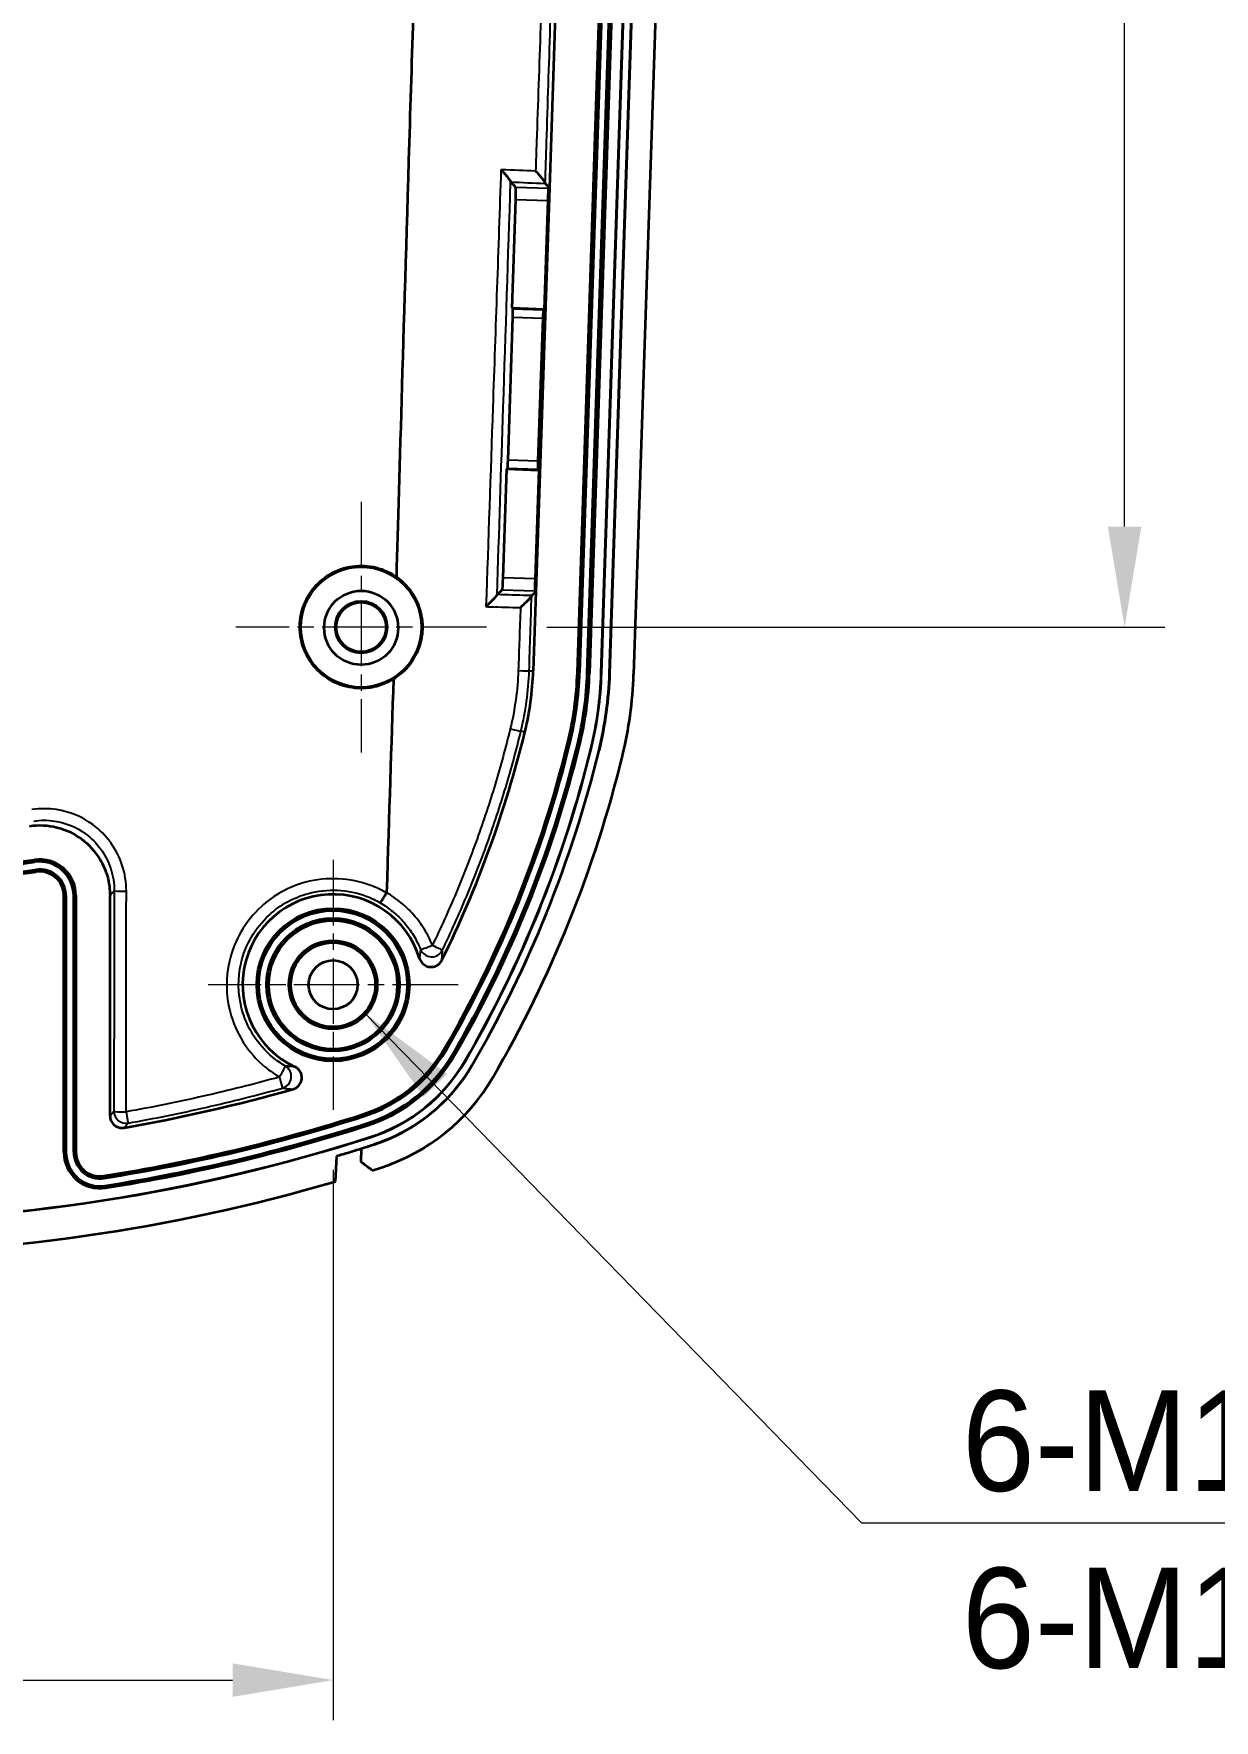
# Model space of a CAD drawing. Header units: millimetres. Extents: x 0 to 1594, y 0 to 281.
# Drawn here: x 1115.75 to 1145.13, y 151.15 to 193.12 of the extents above; entities that cross this region are included whole.
import ezdxf

# ---------------------------------------------------------------- set-up
doc = ezdxf.new("R2010")
doc.units = ezdxf.units.MM
doc.linetypes.add('CHAIN', pattern=[0.3543, 0.2362, -0.0295, 0.0591, -0.0295])
doc.layers.get('Defpoints').update_dxf_attribs({"lineweight": 25})
doc.layers.add('Center Mark (ISO)', color=7, linetype='Continuous', lineweight=18, true_color=0x80ffff)
for name, color, linetype, lineweight in [('Dimension (ISO)', 7, 'Continuous', 18), ('Symbol (ISO)', 7, 'Continuous', 18), ('Visible (ISO)', 7, 'Continuous', 35), ('Visible Narrow (ISO)', 7, 'Continuous', 25)]:
    doc.layers.add(name, color=color, linetype=linetype, lineweight=lineweight)
doc.styles.add('Note Text (TK)', font='')
doc.styles.get('Note Text (TK)').set_extended_font_data('MS PGothic')
doc.dimstyles.new('Default - Method 1b (TK)', dxfattribs={"dimtxt": 2.5, "dimasz": 2.5, "dimexe": 1, "dimexo": 1.5, "dimgap": 1, "dimtad": 1, "dimtoh": 1, "dimrnd": 1e-08, "dimdsep": 46, "dimtxsty": 'Note Text (TK)', "dimcen": 0.09, "dimdle": 5, "dimclrd": 100, "dimclre": 100, "dimclrt": 7, "dimadec": 1, "dimazin": 1, "dimtfac": 1, "dimtmove": 0, "dimatfit": 3, "dimfxl": 0, "dimtolj": 1, "dimlwd": -1, "dimlwe": -1, "dimarcsym": 0})
doc.dimstyles.new('Default - Method 1b (TK)$7', dxfattribs={"dimtxt": 2.5, "dimasz": 2.5, "dimexe": 1, "dimexo": 1.5, "dimgap": 1, "dimtad": 1, "dimtoh": 1, "dimrnd": 1e-08, "dimdsep": 46, "dimtxsty": 'Note Text (TK)', "dimcen": 0.09, "dimdle": 5, "dimclrd": 256, "dimclre": 100, "dimclrt": 7, "dimadec": 1, "dimazin": 1, "dimtfac": 1, "dimtmove": 0, "dimatfit": 3, "dimfxl": 0, "dimtolj": 1, "dimlwd": -1, "dimlwe": -1, "dimarcsym": 0})

# ---------------------------------------------------------------- blocks, each defined once
blk = doc.blocks.new('*D102')
at = {"layer": 'Defpoints', "color": 0, "transparency": 16777216}
for p in [(1098.094, 166.348), (1123.194, 166.348), (1123.194, 152.155)]:
    blk.add_point(p, dxfattribs=at)
at = {"layer": 'Dimension (ISO)', "color": 100, "transparency": 16777216}
for p, q in [((1098.094, 164.848), (1098.094, 151.155)), ((1123.194, 164.848), (1123.194, 151.155)), ((1100.594, 152.155), (1120.694, 152.155))]:
    blk.add_line(p, q, dxfattribs=at)
for points in [[(1100.594, 152.572), (1100.594, 151.738), (1098.094, 152.155)], [(1120.694, 152.572), (1120.694, 151.738), (1123.194, 152.155)]]:
    blk.add_solid(points, dxfattribs=at)
at = {"layer": 'Dimension (ISO)', "color": 7, "transparency": 16777216, "insert": (1107.981, 154.405), "char_height": 2.5, "attachment_point": 4, "style": 'Note Text (TK)'}
blk.add_mtext('\\A1;25.1', dxfattribs=at)
blk = doc.blocks.new('_DotSmall')
at = {"color": 0, "linetype": 'ByBlock', "const_width": 0.5}
blk.add_lwpolyline([(-0.0625, 0, 1), (0.0625, 0, 1)], format="xyb", close=True, dxfattribs=at)
blk = doc.blocks.new('*D104')
at = {"layer": 'Defpoints', "color": 0, "transparency": 16777216}
for p in [(1127.012, 222.358), (1142.894, 222.358), (1127.013, 178.358)]:
    blk.add_point(p, dxfattribs=at)
at = {"layer": 'Dimension (ISO)', "color": 100, "transparency": 16777216}
for p, q in [((1128.512, 222.358), (1143.894, 222.358)), ((1142.894, 180.858), (1142.894, 222.358)), ((1128.513, 178.358), (1143.894, 178.358))]:
    blk.add_line(p, q, dxfattribs=at)
blk.add_solid([(1142.478, 180.858), (1143.311, 180.858), (1142.894, 178.358)], dxfattribs=at)
at = {"layer": 'Dimension (ISO)', "color": 100, "transparency": 16777216, "xscale": 2.5, "yscale": 2.5, "zscale": 2.5, "rotation": 90}
blk.add_blockref('_DotSmall', (1142.894, 222.358), dxfattribs=at)
at = {"layer": 'Dimension (ISO)', "color": 7, "transparency": 16777216, "insert": (1140.644, 198.661), "char_height": 2.5, "attachment_point": 4, "rotation": 90, "style": 'Note Text (TK)'}
blk.add_mtext('\\A1;44', dxfattribs=at)

msp = doc.modelspace()

# ---------------------------------------------------------------- linework, layer by layer
at = {"layer": 'Center Mark (ISO)', "linetype": 'CHAIN', "ltscale": 6.930784}
for p, q in [((1123.8945, 181.477), (1123.8945, 175.2397)), ((1127.0131, 178.3584), (1120.7758, 178.3584))]:
    msp.add_line(p, q, dxfattribs=at)
at = {"layer": 'Center Mark (ISO)', "linetype": 'CHAIN', "ltscale": 6.912721}
for p, q in [((1123.1945, 172.5689), (1123.1945, 166.3479)), ((1126.305, 169.4584), (1120.084, 169.4584))]:
    msp.add_line(p, q, dxfattribs=at)
at = {"layer": 'Visible (ISO)'}
for p, q in [((1129.2761, 177.2313), (1130.7177, 220.48)), ((1130.7706, 220.4783), (1129.329, 177.2295)), ((1129.5231, 177.2231), (1130.9647, 220.4718)), ((1131.0176, 220.47), (1129.576, 177.2213)), ((1129.8714, 177.2115), (1131.3131, 220.4602)), ((1129.8758, 177.2113), (1131.3174, 220.46)), ((1130.0757, 177.2046), (1131.5173, 220.4534)), ((1131.5173, 220.4534), (1130.0757, 177.2046)), ((1132.117, 220.4334), (1130.6753, 177.1847)), ((1128.8107, 196.2872), (1128.5775, 189.291)), ((1127.6154, 189.4336), (1127.741, 189.2993)), ((1128.5775, 189.291), (1128.2424, 179.2372)), ((1128.4757, 189.3997), (1128.5775, 189.291)), ((1128.5573, 189.272), (1128.5775, 189.291)), ((1127.6508, 186.2905), (1127.7411, 188.9993)), ((1128.5372, 188.9727), (1128.4469, 186.2639)), ((1127.5511, 182.511), (1127.6697, 186.0704)), ((1128.4469, 186.2639), (1127.6508, 186.2905)), ((1127.6508, 186.2905), (1127.6696, 186.2704)), ((1128.4134, 186.0456), (1128.2948, 182.4862)), ((1128.4469, 186.2639), (1128.4268, 186.2451)), ((1127.4273, 179.5839), (1127.5176, 182.2927)), ((1127.5176, 182.2927), (1127.5377, 182.3115)), ((1127.5176, 182.2927), (1128.3136, 182.2662)), ((1128.3136, 182.2662), (1128.2233, 179.5574)), ((1128.3136, 182.2662), (1128.2949, 182.2862)), ((1127.2798, 179.1654), (1127.4072, 179.2846)), ((1128.2424, 179.2372), (1128.1385, 179.14)), ((1128.2424, 179.2372), (1128.1767, 177.2679)), ((1128.2424, 179.2372), (1128.2235, 179.2574)), ((1116.4945, 165.2915), (1116.4945, 171.6752)), ((1116.5474, 171.6752), (1116.5474, 165.2915)), ((1116.7416, 165.2915), (1116.7416, 171.6752)), ((1116.7945, 171.6752), (1116.7945, 165.2915)), ((1117.6445, 166.1943), (1117.6445, 171.6764)), ((1123.893, 165.381), (1123.8871, 165.0503)), ((1123.2533, 164.5609), (1123.2857, 165.1959))]:
    msp.add_line(p, q, dxfattribs=at)
for centre, radius in [((1123.8945, 178.3586), 1.5003), ((1123.8945, 178.3584), 0.6474), ((1123.8945, 178.3584), 0.6186), ((1123.1945, 169.4584), 1.9), ((1123.1945, 169.4584), 1.8471), ((1123.1945, 169.4584), 1.6529), ((1123.1945, 169.4584), 1.6), ((1123.1945, 169.4584), 1.1), ((1123.1945, 169.4584), 1.0768), ((1123.1945, 169.4584), 1.05), ((1123.1945, 169.4584), 0.6105)]:
    msp.add_circle(centre, radius, dxfattribs=at)
for centre, radius, start, end in [((1120.6809, 177.5178), 7.5, 346.30701, 358.09085), ((1120.6809, 177.5178), 8.6, 346.30701, 358.09085), ((1120.6809, 177.5178), 8.6529, 346.30701, 358.09085), ((1120.6809, 177.5178), 8.8471, 346.30701, 358.09085), ((1120.6809, 177.5178), 8.9, 346.30701, 358.09085), ((1120.6809, 177.5178), 9.1956, 346.30701, 358.09085), ((1120.6809, 177.5178), 9.2, 346.30701, 358.09085), ((1120.6809, 177.5178), 9.4, 346.30701, 358.09085), ((1120.6809, 177.5178), 10, 346.30701, 358.09085), ((1101.2493, 182.2522), 27.5, 333.69982, 346.30701), ((1101.2493, 182.2522), 28.6, 329.77172, 346.30701), ((1101.2493, 182.2522), 28.6529, 329.77172, 346.30701), ((1101.2493, 182.2522), 28.8471, 329.77172, 346.30701), ((1101.2493, 182.2522), 28.9, 329.77172, 346.30701), ((1101.2493, 182.2522), 29.1956, 329.77172, 346.30701), ((1101.2493, 182.2522), 29.2, 329.77172, 346.30701), ((1101.2493, 182.2522), 29.4, 329.77134, 346.30703), ((1101.2493, 182.2522), 29.4, 329.77172, 346.30701), ((1101.2493, 182.2522), 30, 329.77172, 346.30701), ((1110.6445, 207.7584), 35.616, 261.72172, 278.27828), ((1110.6445, 207.7584), 35.5631, 261.72172, 278.27828), ((1115.8945, 171.6752), 0.9, 0, 98.27828), ((1115.8945, 171.6752), 0.8471, 0, 98.27828), ((1110.6445, 207.7584), 35.8631, 261.72172, 278.27828), ((1110.6445, 207.7584), 35.8102, 261.72172, 278.27828), ((1115.8945, 171.6752), 0.6529, 0, 98.27828), ((1115.8945, 171.6752), 0.6, 0, 98.27828), ((1123.1945, 169.4584), 2.25, 16.92134, 244.99702), ((1122.85, 169.666), 3.6, 287.76648, 329.77172), ((1122.85, 169.666), 3.6529, 287.76648, 329.77172), ((1122.85, 169.666), 3.8471, 287.76648, 329.77172), ((1122.85, 169.666), 3.9, 287.76648, 329.77172), ((1122.85, 169.666), 4.1956, 287.76648, 329.77172), ((1122.85, 169.666), 4.2, 287.76648, 329.77172), ((1122.85, 169.666), 4.4, 287.76648, 329.77172), ((1122.85, 169.666), 5, 287.76648, 329.77172), ((1110.6445, 207.7584), 42.5, 279.96117, 285.77461), ((1110.6445, 207.7584), 43.6, 279.03146, 287.76648), ((1110.6445, 207.7584), 43.6529, 279.03146, 287.76648), ((1110.6445, 207.7584), 43.8471, 279.03146, 287.76648), ((1110.6445, 207.7584), 43.9, 279.03146, 287.76648), ((1110.6445, 207.7584), 44.2, 252.23352, 287.76648), ((1110.6445, 207.7584), 44.1956, 252.23352, 287.76648), ((1110.6445, 207.7584), 44.4, 287.36091, 287.76671), ((1110.6445, 207.7584), 44.4, 287.36091, 287.76648), ((1117.3945, 165.2915), 0.9, 180, 279.03146), ((1117.3945, 165.2915), 0.8471, 180, 279.03146), ((1117.3945, 165.2915), 0.6529, 180, 279.03146), ((1117.3945, 165.2915), 0.6, 180, 279.03146), ((1110.6445, 207.7584), 45, 253.72803, 286.27197), ((1110.6445, 207.7584), 45, 287.48939, 287.76648)]:
    msp.add_arc(centre, radius, start, end, dxfattribs=at)
for centre, major_axis, start_param, end_param in [((1127.7307, 188.9996), (-0.01, -0.2998), 1.5707963, 3.1066861), ((1128.5477, 188.9724), (0.01, 0.2998), 0.0349066, 1.5707963), ((1127.6627, 186.0706), (-0.0067, -0.1999), 1.5707963, 3.1066861), ((1128.4204, 186.0454), (0.0067, 0.1999), 0.0349066, 1.5707963), ((1127.5441, 182.5113), (-0.0067, -0.1999), 0.0349066, 1.5707963), ((1128.3018, 182.486), (0.0067, 0.1999), 1.5707963, 3.1066861), ((1127.4168, 179.5843), (-0.01, -0.2998), 0.0349066, 1.5707963), ((1128.2338, 179.557), (0.01, 0.2998), 1.5707963, 3.1066861)]:
    msp.add_ellipse(centre, major_axis=major_axis, ratio=0.0349208, start_param=start_param, end_param=end_param, dxfattribs=at)
msp.add_ellipse((1123.8945, 178.3405), major_axis=(0, 0.9213), ratio=0.9998124, dxfattribs=at)
for points, knots in [([(1125.3243, 197.9522), (1125.2488, 195.5901), (1125.1749, 193.2283), (1124.9547, 186.0256), (1124.8421, 182.1205), (1124.7708, 179.6072)], [-2.9123957, -2.9123957, -2.9123957, -2.9123957, -2.5347111, -2.5347111, -1.7603892, -1.7603892, -1.7603892, -1.7603892]), ([(1127.3741, 189.7385), (1127.3747, 189.7379), (1127.3753, 189.7372), (1127.4106, 189.6987), (1127.4444, 189.6607), (1127.5047, 189.5907), (1127.532, 189.5579), (1127.5733, 189.5051), (1127.5891, 189.4837), (1127.608, 189.4542), (1127.6131, 189.4443), (1127.6139, 189.4387)], [-0.050977298, -0.050977298, -0.050977298, -0.050977298, -0.050709859, -0.050709859, -0.035320236, -0.035320236, -0.020883123, -0.020883123, -0.009101196, -0.009101196, 0, 0, 0, 0]), ([(1128.2347, 189.706), (1128.2353, 189.7054), (1128.2359, 189.7047), (1128.2712, 189.6663), (1128.3049, 189.6283), (1128.3651, 189.5583), (1128.3923, 189.5254), (1128.4336, 189.4724), (1128.4494, 189.4508), (1128.4683, 189.421), (1128.4734, 189.411), (1128.4742, 189.4052)], [-0.050937145, -0.050937145, -0.050937145, -0.050937145, -0.050669981, -0.050669981, -0.035312649, -0.035312649, -0.020902142, -0.020902142, -0.009108827, -0.009108827, 0, 0, 0, 0]), ([(1124.6966, 177.0616), (1124.5956, 176.9991), (1124.4875, 176.9486), (1124.24, 176.8665), (1124.0998, 176.8408), (1123.7629, 176.8267), (1123.568, 176.8561), (1123.2093, 176.9835), (1123.0474, 177.0768), (1122.7713, 177.3116), (1122.6573, 177.449), (1122.4894, 177.7434), (1122.4321, 177.8957), (1122.3778, 178.162), (1122.3675, 178.2719), (1122.3707, 178.4797), (1122.3816, 178.5772), (1122.4248, 178.7828), (1122.46, 178.8898), (1122.5729, 179.1371), (1122.6614, 179.271), (1122.9037, 179.5357), (1123.0657, 179.6549), (1123.4285, 179.8252), (1123.6259, 179.8738), (1124.0237, 179.8914), (1124.2201, 179.8619), (1124.5354, 179.7498), (1124.6583, 179.6862), (1124.7708, 179.6072)], [-0.67350809, -0.67350809, -0.67350809, -0.67350809, -0.63780222, -0.63780222, -0.5952567, -0.5952567, -0.53663845, -0.53663845, -0.48103448, -0.48103448, -0.42784048, -0.42784048, -0.37928904, -0.37928904, -0.34625382, -0.34625382, -0.31687713, -0.31687713, -0.28317129, -0.28317129, -0.23529257, -0.23529257, -0.17550172, -0.17550172, -0.1150727, -0.1150727, -0.05604523, -0.05604523, -0.01464806, -0.01464806, -0.01464806, -0.01464806]), ([(1124.7708, 179.6072), (1124.8201, 179.5726), (1124.8674, 179.535), (1125.0097, 179.4073), (1125.0955, 179.3077), (1125.2463, 179.0787), (1125.3079, 178.9485), (1125.3759, 178.7295), (1125.3945, 178.6455), (1125.4113, 178.5191), (1125.4151, 178.4776), (1125.4185, 178.4113), (1125.4191, 178.3865), (1125.4192, 178.3405), (1125.4188, 178.3193), (1125.4169, 178.2726), (1125.4153, 178.2471), (1125.4088, 178.1751), (1125.4024, 178.1287), (1125.3615, 177.9065), (1125.2983, 177.7374), (1125.1177, 177.4314), (1125.0026, 177.2965), (1124.8131, 177.1394), (1124.7561, 177.0985), (1124.6966, 177.0616)], [-0.31346607, -0.31346607, -0.31346607, -0.31346607, -0.29525472, -0.29525472, -0.25580676, -0.25580676, -0.21267064, -0.21267064, -0.18686104, -0.18686104, -0.17436005, -0.17436005, -0.16692225, -0.16692225, -0.16054941, -0.16054941, -0.15288584, -0.15288584, -0.13885082, -0.13885082, -0.0850854, -0.0850854, -0.0322544, -0.0322544, -0.01119031, -0.01119031, -0.01119031, -0.01119031]), ([(1127, 178.867), (1127.0008, 178.8677), (1127.0015, 178.8684), (1127.0447, 178.9092), (1127.0868, 178.95), (1127.1592, 179.0226), (1127.191, 179.0555), (1127.2359, 179.1046), (1127.2519, 179.1229), (1127.2717, 179.1485), (1127.2772, 179.157), (1127.2783, 179.1617)], [-0.052738655, -0.052738655, -0.052738655, -0.052738655, -0.052435798, -0.052435798, -0.035057681, -0.035057681, -0.019768311, -0.019768311, -0.008794935, -0.008794935, 0, 0, 0, 0]), ([(1128.1371, 179.1364), (1128.1359, 179.1319), (1128.1304, 179.1235), (1128.1106, 179.098), (1128.0946, 179.0797), (1128.0496, 179.0307), (1128.0177, 178.9978), (1127.9455, 178.9256), (1127.9038, 178.8852), (1127.8609, 178.8446), (1127.8602, 178.8439), (1127.8594, 178.8432)], [0, 0, 0, 0, 0.008801992, 0.008801992, 0.019800785, 0.019800785, 0.035138133, 0.035138133, 0.052382503, 0.052382503, 0.052684377, 0.052684377, 0.052684377, 0.052684377]), ([(1130.0757, 177.2046), (1130.0649, 176.8825), (1130.0376, 176.5612), (1129.9502, 175.9226), (1129.89, 175.6058), (1129.8137, 175.2927)], [0, 0, 0, 0, 0.0966839, 0.0966839, 0.19336782, 0.19336782, 0.19336782, 0.19336782]), ([(1115.6437, 173.4071), (1115.8693, 173.44), (1116.0993, 173.4284), (1116.5414, 173.3178), (1116.7494, 173.2199), (1117.1161, 172.95), (1117.2712, 172.7805), (1117.4725, 172.4497), (1117.5364, 172.3026), (1117.6226, 171.9951), (1117.6445, 171.8361), (1117.6445, 171.6764)], [0, 0, 0, 0, 0.06841888, 0.06841888, 0.13673814, 0.13673814, 0.20501186, 0.20501186, 0.25291277, 0.25291277, 0.30082787, 0.30082787, 0.30082787, 0.30082787]), ([(1124.3669, 171.4978), (1124.3669, 171.4978), (1124.367, 171.4978), (1124.3695, 171.4981), (1124.3752, 171.5041), (1124.3924, 171.5266), (1124.4037, 171.5429), (1124.4322, 171.5862), (1124.4494, 171.6134), (1124.4865, 171.6743), (1124.5062, 171.7073), (1124.5257, 171.7411)], [-0.000212624, -0.000212624, -0.000212624, -0.000212624, 0, 0, 0.010797596, 0.010797596, 0.021593257, 0.021593257, 0.033311868, 0.033311868, 0.045028845, 0.045028845, 0.045028845, 0.045028845]), ([(1124.5257, 171.7411), (1124.5258, 171.7412), (1124.5259, 171.7413), (1124.5265, 171.7424), (1124.5269, 171.7434), (1124.5274, 171.7456), (1124.5276, 171.7468), (1124.5276, 171.7479)], [0.4691412776, 0.4691412776, 0.4691412776, 0.4691412776, 0.4693267188, 0.4693267188, 0.4708840918, 0.4708840918, 0.4725398451, 0.4725398451, 0.4725398451, 0.4725398451]), ([(1125.3471, 170.1132), (1125.3585, 170.0756), (1125.3772, 170.0406), (1125.4269, 169.9798), (1125.4573, 169.9547), (1125.526, 169.9176), (1125.5636, 169.9059), (1125.641, 169.8977), (1125.6801, 169.9012), (1125.7549, 169.923), (1125.7898, 169.9412), (1125.8376, 169.9792), (1125.8533, 169.9948), (1125.881, 170.0292), (1125.8929, 170.0479), (1125.9027, 170.0677)], [0, 0, 0, 0, 0.011797471, 0.011797471, 0.023540377, 0.023540377, 0.035231886, 0.035231886, 0.046904608, 0.046904608, 0.058601384, 0.058601384, 0.065221382, 0.065221382, 0.071846295, 0.071846295, 0.071846295, 0.071846295]), ([(1122.1983, 166.859), (1122.2361, 166.8697), (1122.2716, 166.8877), (1122.3333, 166.9361), (1122.3591, 166.9661), (1122.3976, 167.0341), (1122.41, 167.0714), (1122.4197, 167.1486), (1122.417, 167.1877), (1122.3967, 167.2629), (1122.3793, 167.2981), (1122.3409, 167.3483), (1122.3239, 167.3657), (1122.2861, 167.3961), (1122.2655, 167.409), (1122.2435, 167.4192)], [0, 0, 0, 0, 0.011808074, 0.011808074, 0.023555368, 0.023555368, 0.035243605, 0.035243605, 0.046908108, 0.046908108, 0.058597199, 0.058597199, 0.065868139, 0.065868139, 0.073144414, 0.073144414, 0.073144414, 0.073144414]), ([(1126.6516, 167.4507), (1126.3802, 166.9849), (1126.0255, 166.573), (1125.1849, 165.8979), (1124.7061, 165.6404), (1124.1928, 165.4759)], [0, 0, 0, 0, 0.16172059, 0.16172059, 0.32344114, 0.32344114, 0.32344114, 0.32344114]), ([(1117.6445, 166.1943), (1117.6445, 166.1552), (1117.6521, 166.1165), (1117.6818, 166.0442), (1117.7035, 166.0114), (1117.7584, 165.9558), (1117.7909, 165.9337), (1117.8534, 165.9071), (1117.8814, 165.8997), (1117.9387, 165.8932), (1117.9677, 165.894), (1117.9961, 165.899)], [0, 0, 0, 0, 0.011729434, 0.011729434, 0.023441201, 0.023441201, 0.03514471, 0.03514471, 0.043798333, 0.043798333, 0.052455094, 0.052455094, 0.052455094, 0.052455094]), ([(1123.2857, 165.1959), (1123.3871, 165.2261), (1123.4885, 165.2566), (1123.6909, 165.3183), (1123.792, 165.3495), (1123.893, 165.381)], [0, 0, 0, 0, 0.031742287, 0.031742287, 0.063484573, 0.063484573, 0.063484573, 0.063484573]), ([(1124.1683, 164.8386), (1124.1214, 164.8739), (1124.0746, 164.9092), (1123.9808, 164.9798), (1123.934, 165.015), (1123.8871, 165.0503)], [0, 0, 0, 0, 0.01760009, 0.01760009, 0.035200295, 0.035200295, 0.035200295, 0.035200295])]:
    msp.add_open_spline(points, degree=3, knots=knots, dxfattribs=at)
for points in [[(1127.6139, 189.4387), (1127.6144, 189.4359), (1127.6148, 189.4341), (1127.6154, 189.4336)], [(1128.4742, 189.4052), (1128.4747, 189.4022), (1128.4752, 189.4003), (1128.4757, 189.3997)], [(1127.2798, 179.1654), (1127.2793, 179.165), (1127.2788, 179.1637), (1127.2783, 179.1617)], [(1128.1385, 179.14), (1128.138, 179.1396), (1128.1376, 179.1384), (1128.1371, 179.1364)], [(1124.6966, 177.0616), (1124.646, 175.4371), (1124.589, 173.7137), (1124.5276, 171.7479)]]:
    msp.add_open_spline(points, degree=3, dxfattribs=at)
at = {"layer": 'Visible Narrow (ISO)'}
for p, q in [((1127.6139, 189.4387), (1127.6138, 189.4352)), ((1128.5573, 189.272), (1127.741, 189.2993)), ((1127.7411, 188.9993), (1128.5372, 188.9727)), ((1128.4268, 186.2451), (1127.6696, 186.2704)), ((1127.6697, 186.0704), (1128.4134, 186.0456)), ((1127.5377, 182.3115), (1128.2949, 182.2862)), ((1128.2948, 182.4862), (1127.5511, 182.511)), ((1127.4072, 179.2846), (1128.2235, 179.2574)), ((1128.2233, 179.5574), (1127.4273, 179.5839)), ((1127.2783, 179.1617), (1127.2784, 179.1641)), ((1128.076, 177.2713), (1128.1767, 177.2679)), ((1129.2761, 177.2313), (1129.329, 177.2295)), ((1129.576, 177.2213), (1129.5231, 177.2231)), ((1129.8714, 177.2115), (1129.8758, 177.2113)), ((1127.9677, 175.7424), (1127.8706, 175.7661)), ((1129.0365, 175.482), (1129.0879, 175.4695)), ((1129.3279, 175.411), (1129.2765, 175.4235)), ((1129.6152, 175.341), (1129.6194, 175.34)), ((1115.7649, 172.5658), (1115.7725, 172.5135)), ((1115.8005, 172.3213), (1115.8081, 172.2689)), ((1116.4945, 171.6752), (1116.5474, 171.6752)), ((1116.7416, 171.6752), (1116.7945, 171.6752)), ((1125.9605, 167.8536), (1126.0062, 167.827)), ((1126.2197, 167.7026), (1126.174, 167.7292)), ((1126.4751, 167.5538), (1126.4789, 167.5516)), ((1123.9485, 166.2377), (1123.9646, 166.1873)), ((1124.04, 165.952), (1124.0239, 166.0024)), ((1124.1302, 165.6705), (1124.1316, 165.6663)), ((1116.5474, 165.2915), (1116.4945, 165.2915)), ((1116.7945, 165.2915), (1116.7416, 165.2915)), ((1117.497, 164.6467), (1117.4887, 164.6989)), ((1117.5357, 164.4026), (1117.5274, 164.4549))]:
    msp.add_line(p, q, dxfattribs=at)
for centre, major_axis, ratio, start_param, end_param in [((1127.7764, 177.2813), (0.2998, -0.0098), 0.0204418, 4.8081719, 6.2482714), ((1127.5793, 175.8371), (0.2915, -0.0709), 0.010042, 4.8033602, 6.248277), ((1118.0489, 171.7976), (-0.3, 0.0004), 0.0427056, 0.0349385, 1.577183), ((1125.6483, 170.4532), (-0.2783, -0.1121), 0.0603602, 0.0349704, 1.6102427), ((1125.6483, 170.4532), (0.2701, -0.1305), 0.0114122, 4.7836062, 6.2482764), ((1125.6483, 170.4532), (0.2998, -0.0098), 0.9963169, 3.5607606, 5.8640174), ((1121.8576, 167.1749), (0.1513, 0.2591), 0.0342568, 4.6771349, 6.2482582), ((1121.8576, 167.1749), (0.0799, -0.2892), 0.0013397, 4.7615272, 6.2482787), ((1121.8576, 167.1749), (0.0389, 0.2975), 0.9959961, 3.5426475, 5.8821304), ((1118.0403, 166.3088), (-0.3, 0.0005), 0.0472123, 0.0349456, 1.5784547), ((1118.0403, 166.3088), (0.23, -0.1926), 0.998524, 3.8394323, 5.5853457), ((1118.0403, 166.3088), (0.0527, -0.2953), 0.0008349, 4.760228, 6.2482787)]:
    msp.add_ellipse(centre, major_axis=major_axis, ratio=ratio, start_param=start_param, end_param=end_param, dxfattribs=at)
for points, knots in [([(1128.4557, 196.1521), (1128.3905, 194.2453), (1128.3252, 192.3384), (1128.2514, 190.1897), (1128.243, 189.9479), (1128.2347, 189.706)], [0, 0, 0, 0, 0.57236063, 0.57236063, 0.64495538, 0.64495538, 0.64495538, 0.64495538]), ([(1128.4742, 189.4052), (1128.4854, 189.7457), (1128.4966, 190.0862), (1128.5706, 192.3335), (1128.6335, 194.2402), (1128.6964, 196.1469)], [-0.67457778, -0.67457778, -0.67457778, -0.67457778, -0.57236063, -0.57236063, 0, 0, 0, 0]), ([(1127.3741, 189.7385), (1127.3066, 187.7684), (1127.2389, 185.7983), (1127.1711, 183.8282), (1127.1142, 182.1745), (1127.0572, 180.5207), (1127, 178.867)], [0.8394237, 0.8394237, 0.8394237, 0.8394237, 1.4308025, 1.4308025, 1.4308025, 1.9272393, 1.9272393, 1.9272393, 1.9272393]), ([(1128.2347, 189.706), (1127.9549, 189.7166), (1127.675, 189.7272), (1127.3881, 189.738), (1127.3811, 189.7382), (1127.3741, 189.7385)], [-0.332852677, -0.332852677, -0.332852677, -0.332852677, -0.24764198, -0.24764198, -0.245506976, -0.245506976, -0.245506976, -0.245506976]), ([(1127.2784, 179.1641), (1127.329, 180.7178), (1127.3796, 182.2716), (1127.4304, 183.8254), (1127.4914, 185.6953), (1127.5526, 187.5652), (1127.6138, 189.4352)], [-1.8972739, -1.8972739, -1.8972739, -1.8972739, -1.4308025, -1.4308025, -1.4308025, -0.8694269, -0.8694269, -0.8694269, -0.8694269]), ([(1127, 178.867), (1127.0368, 178.866), (1127.0736, 178.865), (1127.3601, 178.857), (1127.6098, 178.8501), (1127.8594, 178.8432)], [-0.133192643, -0.133192643, -0.133192643, -0.133192643, -0.122106782, -0.122106782, -0.046806916, -0.046806916, -0.046806916, -0.046806916]), ([(1128.1385, 179.14), (1128.0998, 179.1411), (1128.061, 179.1423), (1127.7748, 179.1507), (1127.5273, 179.1581), (1127.2798, 179.1654)], [0.016538929, 0.016538929, 0.016538929, 0.016538929, 0.028229572, 0.028229572, 0.102934412, 0.102934412, 0.102934412, 0.102934412]), ([(1127.8048, 177.2743), (1127.7964, 177.0308), (1127.7754, 176.7875), (1127.7087, 176.3045), (1127.6629, 176.0642), (1127.6051, 175.8277)], [0, 0, 0, 0, 0.0729855, 0.0729855, 0.145971, 0.145971, 0.145971, 0.145971]), ([(1127.8706, 175.7661), (1127.9305, 176.0124), (1127.9778, 176.2623), (1128.0464, 176.7648), (1128.0678, 177.0179), (1128.076, 177.2713)], [-0.145971, -0.145971, -0.145971, -0.145971, -0.0729855, -0.0729855, 0, 0, 0, 0]), ([(1127.6051, 175.8277), (1127.4915, 175.3634), (1127.3658, 174.9022), (1127.09, 173.9869), (1126.9401, 173.5329), (1126.7782, 173.0832), (1126.6163, 172.6334), (1126.4426, 172.188), (1126.0717, 171.3068), (1125.8746, 170.8711), (1125.6661, 170.4408)], [0, 0, 0, 0, 0.14326554, 0.14326554, 0.28653108, 0.28653108, 0.28653108, 0.42979663, 0.42979663, 0.57306217, 0.57306217, 0.57306217, 0.57306217]), ([(1125.9182, 170.3227), (1126.1283, 170.7574), (1126.3268, 171.1977), (1126.7004, 172.0881), (1126.8754, 172.5383), (1127.0384, 172.9927), (1127.2014, 173.4472), (1127.3524, 173.906), (1127.6299, 174.8308), (1127.7565, 175.297), (1127.8706, 175.7661)], [-0.57306217, -0.57306217, -0.57306217, -0.57306217, -0.42979663, -0.42979663, -0.28653108, -0.28653108, -0.28653108, -0.14326554, -0.14326554, 0, 0, 0, 0]), ([(1118.0508, 171.7848), (1118.0511, 172.0019), (1118.0168, 172.219), (1117.8177, 172.8298), (1117.5565, 173.1911), (1116.9493, 173.6362), (1116.6381, 173.7649), (1116.1121, 173.8455), (1115.9051, 173.8458), (1115.7027, 173.8157)], [0, 0, 0, 0, 0.06517389, 0.06517389, 0.19284548, 0.19284548, 0.2910544, 0.2910544, 0.35243497, 0.35243497, 0.35243497, 0.35243497]), ([(1115.7457, 173.5313), (1115.9185, 173.5571), (1116.0952, 173.5569), (1116.5441, 173.4882), (1116.8097, 173.3783), (1117.3278, 172.9984), (1117.5506, 172.6899), (1117.7203, 172.1684), (1117.7495, 171.983), (1117.7491, 171.7976)], [-0.35243497, -0.35243497, -0.35243497, -0.35243497, -0.2910544, -0.2910544, -0.19284548, -0.19284548, -0.06517389, -0.06517389, 0, 0, 0, 0]), ([(1124.5257, 171.7411), (1124.4, 171.8139), (1124.2683, 171.8765), (1123.6165, 172.1224), (1123.0392, 172.1507), (1122.0972, 171.8967), (1121.7151, 171.6862), (1121.2079, 171.2198), (1121.04, 171.0109), (1120.9068, 170.782), (1120.7735, 170.553), (1120.6749, 170.304), (1120.5198, 169.6331), (1120.5253, 169.1973), (1120.7689, 168.2537), (1121.0776, 167.7659), (1121.6138, 167.3192), (1121.7344, 167.2346), (1121.8612, 167.1606)], [-0.83182709, -0.83182709, -0.83182709, -0.83182709, -0.78822433, -0.78822433, -0.62284973, -0.62284973, -0.4956385, -0.4956385, -0.41613148, -0.41613148, -0.41613148, -0.33662446, -0.33662446, -0.20941323, -0.20941323, -0.04403864, -0.04403864, 0, 0, 0, 0]), ([(1117.6445, 171.6764), (1117.6641, 171.6991), (1117.6837, 171.7218), (1117.7034, 171.7446), (1117.7186, 171.7622), (1117.7339, 171.7799), (1117.7491, 171.7976)], [0.1754622, 0.1754622, 0.1754622, 0.1754622, 0.3444013, 0.3444013, 0.3444013, 0.47552042, 0.47552042, 0.47552042, 0.47552042]), ([(1117.7491, 171.7976), (1117.7477, 170.8827), (1117.7463, 169.9679), (1117.7435, 168.1383), (1117.742, 167.2235), (1117.7405, 166.3088)], [0, 0, 0, 0, 0.27471568, 0.27471568, 0.54943136, 0.54943136, 0.54943136, 0.54943136]), ([(1118.0426, 166.2947), (1118.044, 167.2096), (1118.0454, 168.1246), (1118.0482, 169.9546), (1118.0495, 170.8697), (1118.0508, 171.7848)], [-0.54943136, -0.54943136, -0.54943136, -0.54943136, -0.27471568, -0.27471568, 0, 0, 0, 0]), ([(1122.0091, 167.4337), (1121.8968, 167.4992), (1121.7899, 167.5742), (1121.3146, 167.97), (1121.0408, 168.4024), (1120.8248, 169.2389), (1120.8198, 169.6253), (1120.9573, 170.2202), (1121.0447, 170.4411), (1121.1629, 170.6441), (1121.281, 170.8472), (1121.4299, 171.0324), (1121.8796, 171.4461), (1122.2185, 171.6329), (1123.0537, 171.8582), (1123.5656, 171.8331), (1124.1417, 171.6157), (1124.2569, 171.5612), (1124.3669, 171.4978)], [0, 0, 0, 0, 0.04403864, 0.04403864, 0.20941323, 0.20941323, 0.33662446, 0.33662446, 0.41613148, 0.41613148, 0.41613148, 0.4956385, 0.4956385, 0.62284973, 0.62284973, 0.78822433, 0.78822433, 0.83118819, 0.83118819, 0.83118819, 0.83118819]), ([(1125.6661, 170.4408), (1125.6111, 170.5775), (1125.5447, 170.7095), (1125.3908, 170.9607), (1125.3034, 171.0798), (1125.2067, 171.1907), (1125.11, 171.3017), (1125.004, 171.4046), (1124.7766, 171.5911), (1124.6551, 171.6749), (1124.5276, 171.7479)], [-0.17726904, -0.17726904, -0.17726904, -0.17726904, -0.13295178, -0.13295178, -0.08863452, -0.08863452, -0.08863452, -0.04431726, -0.04431726, -0.00006817, -0.00006817, -0.00006817, -0.00006817]), ([(1124.3669, 171.4978), (1124.4776, 171.4337), (1124.5832, 171.3605), (1124.783, 171.1962), (1124.877, 171.1048), (1124.9628, 171.0063), (1125.0486, 170.9077), (1125.1261, 170.802), (1125.2627, 170.579), (1125.3216, 170.4618), (1125.3705, 170.3405)], [0.00089069, 0.00089069, 0.00089069, 0.00089069, 0.04431726, 0.04431726, 0.08863452, 0.08863452, 0.08863452, 0.13295178, 0.13295178, 0.17726904, 0.17726904, 0.17726904, 0.17726904]), ([(1125.3705, 170.3405), (1125.37, 170.3347), (1125.3695, 170.3288), (1125.367, 170.2978), (1125.3647, 170.2724), (1125.3621, 170.2466), (1125.3596, 170.2207), (1125.3568, 170.1946), (1125.3516, 170.1499), (1125.3494, 170.1317), (1125.3471, 170.1132)], [0.0741623, 0.0741623, 0.0741623, 0.0741623, 0.09676656, 0.09676656, 0.19353312, 0.19353312, 0.19353312, 0.29029968, 0.29029968, 0.35600109, 0.35600109, 0.35600109, 0.35600109]), ([(1125.9027, 170.0677), (1125.9045, 170.0885), (1125.9061, 170.109), (1125.9098, 170.1592), (1125.9117, 170.1886), (1125.9133, 170.2175), (1125.915, 170.2465), (1125.9163, 170.275), (1125.9177, 170.3096), (1125.918, 170.3161), (1125.9182, 170.3227)], [-0.35600109, -0.35600109, -0.35600109, -0.35600109, -0.29029968, -0.29029968, -0.19353312, -0.19353312, -0.19353312, -0.09676656, -0.09676656, -0.0741623, -0.0741623, -0.0741623, -0.0741623]), ([(1121.8612, 167.1606), (1121.5465, 167.0737), (1121.2309, 166.9905), (1120.5978, 166.8313), (1120.2803, 166.7554), (1119.9619, 166.6833), (1119.6436, 166.6111), (1119.3244, 166.5426), (1118.6846, 166.413), (1118.3639, 166.352), (1118.0426, 166.2947)], [0, 0, 0, 0, 0.09789417, 0.09789417, 0.19578834, 0.19578834, 0.19578834, 0.29368251, 0.29368251, 0.39157667, 0.39157667, 0.39157667, 0.39157667]), ([(1122.2435, 167.4192), (1122.2238, 167.42), (1122.2044, 167.4208), (1122.1572, 167.4232), (1122.1297, 167.4248), (1122.1026, 167.4266), (1122.0791, 167.4281), (1122.0559, 167.4298), (1122.025, 167.4323), (1122.017, 167.433), (1122.0091, 167.4337)], [0.03064811, 0.03064811, 0.03064811, 0.03064811, 0.09669599, 0.09669599, 0.19339198, 0.19339198, 0.19339198, 0.27775569, 0.27775569, 0.30723257, 0.30723257, 0.30723257, 0.30723257]), ([(1118.093, 166.0137), (1118.4165, 166.0714), (1118.7393, 166.1329), (1119.3835, 166.2634), (1119.7049, 166.3324), (1120.0254, 166.4051), (1120.3459, 166.4778), (1120.6655, 166.5543), (1121.3029, 166.7146), (1121.6207, 166.7984), (1121.9375, 166.8859)], [-0.39157667, -0.39157667, -0.39157667, -0.39157667, -0.29368251, -0.29368251, -0.19578834, -0.19578834, -0.19578834, -0.09789417, -0.09789417, 0, 0, 0, 0]), ([(1121.9375, 166.8859), (1121.9462, 166.8848), (1121.9551, 166.8837), (1121.9893, 166.8795), (1122.015, 166.8765), (1122.0412, 166.8737), (1122.0713, 166.8704), (1122.1019, 166.8673), (1122.1545, 166.8625), (1122.1762, 166.8607), (1122.1983, 166.859)], [-0.30723257, -0.30723257, -0.30723257, -0.30723257, -0.27775569, -0.27775569, -0.19339198, -0.19339198, -0.19339198, -0.09669599, -0.09669599, -0.03064811, -0.03064811, -0.03064811, -0.03064811]), ([(1117.7405, 166.3088), (1117.7397, 166.3079), (1117.7389, 166.3069), (1117.7265, 166.2921), (1117.7149, 166.2783), (1117.7033, 166.2645), (1117.6917, 166.2507), (1117.6802, 166.2369), (1117.6605, 166.2135), (1117.6525, 166.2039), (1117.6445, 166.1943)], [0.09280254, 0.09280254, 0.09280254, 0.09280254, 0.09966891, 0.09966891, 0.19933782, 0.19933782, 0.19933782, 0.29900673, 0.29900673, 0.36813762, 0.36813762, 0.36813762, 0.36813762]), ([(1117.9961, 165.899), (1118.0043, 165.9086), (1118.0124, 165.9182), (1118.0321, 165.9416), (1118.0438, 165.9554), (1118.0555, 165.9693), (1118.0672, 165.9831), (1118.0789, 165.997), (1118.0913, 166.0118), (1118.0922, 166.0127), (1118.093, 166.0137)], [-0.36813762, -0.36813762, -0.36813762, -0.36813762, -0.29900673, -0.29900673, -0.19933782, -0.19933782, -0.19933782, -0.09966891, -0.09966891, -0.09280254, -0.09280254, -0.09280254, -0.09280254])]:
    msp.add_open_spline(points, degree=3, knots=knots, dxfattribs=at)
for points in [[(1127.6154, 189.4336), (1127.9022, 189.4223), (1128.189, 189.411), (1128.4757, 189.3997)], [(1127.8594, 178.8432), (1127.8413, 178.3204), (1127.823, 177.7977), (1127.8048, 177.2743)], [(1128.076, 177.2713), (1128.0963, 177.893), (1128.1167, 178.5147), (1128.1371, 179.1364)]]:
    msp.add_open_spline(points, degree=3, dxfattribs=at)

# ---------------------------------------------------------------- texts
at = {"layer": 'Symbol (ISO)', "color": 7, "insert": (1138.844, 159.3616), "char_height": 2.5, "width": 29.005847, "attachment_point": 1, "line_spacing_factor": 1.058182, "style": 'Note Text (TK)'}
msp.add_mtext('{\\fＭＳ Ｐゴシック|b0|i0;6-M1.6 ｲﾝｻｰﾄﾅｯﾄ\\P\\fＭＳ Ｐゴシック|b0|i0;6-M1.6 Insert nut}', dxfattribs=at)

# ---------------------------------------------------------------- dimensions: what is measured, and where the dimension line sits
at = {"layer": 'Dimension (ISO)', "color": 100, "true_color": 0x00ff3f}
for base, p1, p2, angle, override, picture, middle in [((1142.8945, 222.3584), (1127.0131, 178.3584), (1127.0117, 222.3584), 270, {"dimgap": 1, "dimtoh": 0, "dimdec": 2, "dimblk2": 'DotSmall', "dimsah": 1, "dimdle": 0, "dimtol": 0, "dimlim": 0, "dimtp": 0, "dimtm": 0, "dimtdec": 2, "dimtofl": 0, "dimatfit": 1}, '*D104', (1142.8945, 200.3584)), ((1123.1945, 152.155), (1098.0945, 166.3479), (1123.1945, 166.3479), 180, {"dimgap": 1, "dimtoh": 0, "dimdec": 2, "dimtol": 0, "dimlim": 0, "dimtp": 0, "dimtm": 0, "dimtdec": 2, "dimtofl": 0, "dimatfit": 1}, '*D102', (1110.6445, 152.155))]:
    dim = msp.add_linear_dim(base=base, p1=p1, p2=p2, angle=angle, dimstyle='Default - Method 1b (TK)', override=override, dxfattribs=at)
    dim.commit()
    dim.dimension.update_dxf_attribs({"geometry": picture, "text_midpoint": middle, "dimtype": 160})

# ---------------------------------------------------------------- leaders
at = {"layer": 'Symbol (ISO)', "color": 100, "true_color": 0x00ff40, "annotation_type": 0, "has_hookline": 1, "hookline_direction": 0, "text_width": 27.8125}
msp.add_leader([(1123.9971, 168.7406), (1136.344, 156.0644), (1138.844, 156.0644)], dimstyle='Default - Method 1b (TK)$7', override={"dimgap": 0, "dimtad": 1}, dxfattribs=at)

doc.saveas('drawing.dxf')
